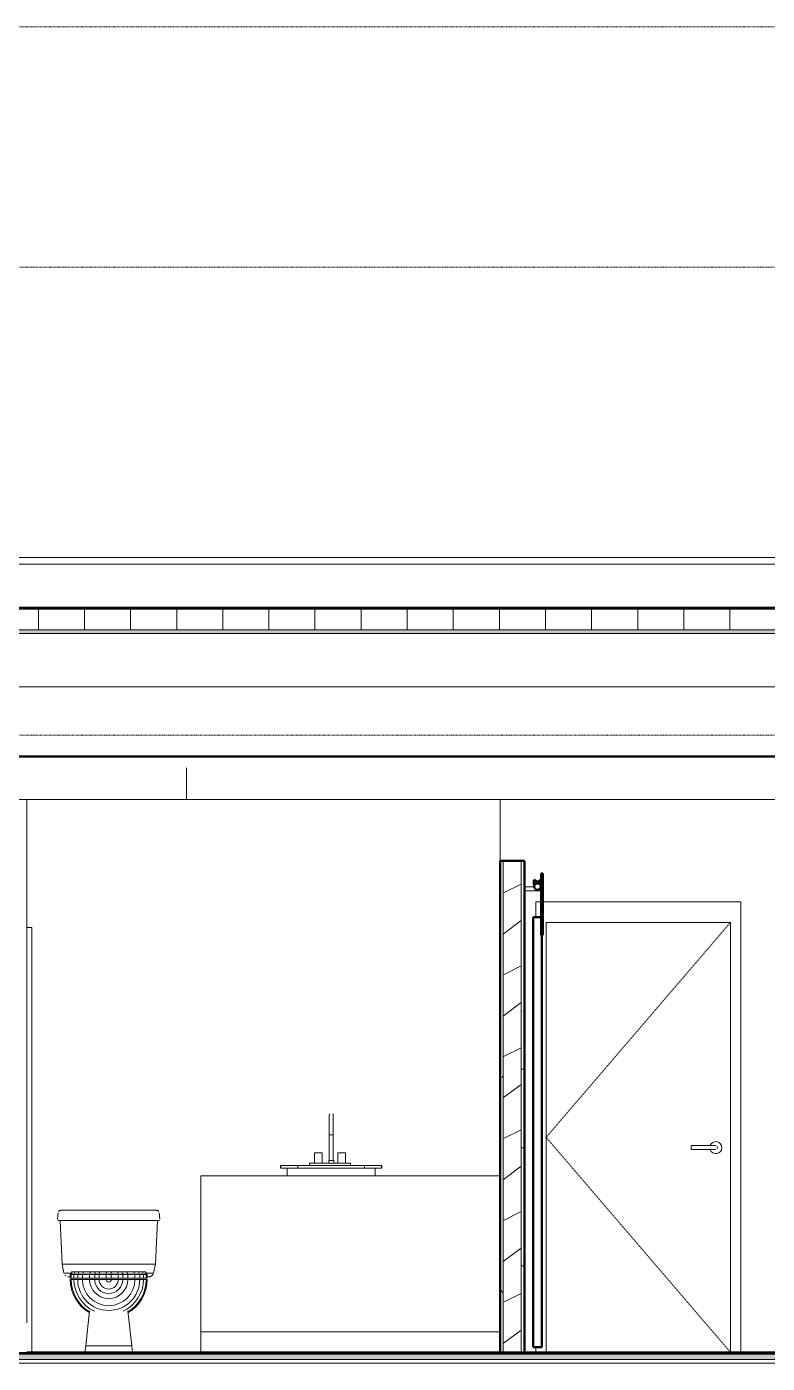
# Model space of a CAD drawing. Header units: inches. Extents: x -4169 to 1833, y -300 to 585.
# Drawn here: x -3366.9 to -3222.3, y 265.9 to 527 of the extents above; entities that cross this region are included whole.
import ezdxf

# ---------------------------------------------------------------- set-up
doc = ezdxf.new("R2010")
doc.units = ezdxf.units.IN
doc.header["$MEASUREMENT"] = 0
for name, pattern in [('Aligning Line 1_8_', [0.25, 0.125, -0.125]), ('Dash 1_16_', [0.125, 0.0625, -0.0625]), ('Grid Line 1_2_', [0.875, 0.5, -0.125, 0.125, -0.125])]:
    doc.linetypes.add(name, pattern=pattern)
for name, color, linetype, lineweight in [('0-1', 7, 'Continuous', 5), ('0-4', 7, 'Continuous', 9), ('0-6', 10, 'Continuous', 13), ('A-DOOR-1', 10, 'Continuous', 13), ('A-DOOR-2', 250, 'Continuous', 50), ('A-DOOR-3', 7, 'Continuous', 9), ('A-DOOR-4', 7, 'Dash 1_16_', 9), ('A-DOOR-FRAM-1', 7, 'Continuous', 9), ('A-FLOR-2', 192, 'Continuous', 50), ('A-FLOR-LEVL-1', 51, 'Grid Line 1_2_', 9), ('A-FLOR-MCUT', 51, 'Continuous', 13), ('A-FLOR-PATT-1', 8, 'Continuous', 9), ('A-ROOF', 132, 'Continuous', 13), ('A-ROOF-1', 132, 'Continuous', 50), ('A-ROOF-PATT-1', 132, 'Continuous', 9), ('A-WALL', 113, 'Continuous', 13), ('A-WALL-1', 250, 'Continuous', 50), ('A-WALL-2', 10, 'Continuous', 13), ('A-WALL-PATT-1', 7, 'Continuous', 9), ('A-WALL-PATT-2', 253, 'Continuous', 9), ('G-ANNO-SYMB', 111, 'Aligning Line 1_8_', 9), ('G-ANNO-SYMB-1', 254, 'Aligning Line 1_8_', 9), ('G-ANNO-SYMB-2', 147, 'Aligning Line 1_8_', 9), ('I-WALL-2', 10, 'Continuous', 13), ('P-SANR-FIXT-1', 7, 'Continuous', 9), ('Q-CASE-1', 7, 'Continuous', 9)]:
    doc.layers.add(name, color=color, linetype=linetype, lineweight=lineweight)
pattern_1 = [(0, (-3769.654, 146.633), (30.72, 7.68), [1.267, -21.773, 1.267, -21.773, -122.88]), (0, (-3769.654, 146.633), (30.72, 7.68), [-46.08, 1.267, -44.813, 1.267, -21.773, -53.76]), (0, (-3769.654, 146.633), (30.72, 7.68), [-115.2, 1.267, -14.093, 1.267, -37.133]), (120, (-3758.134, 150.473), (-22.01108, 22.7643), [1.267, -21.773, 1.267, -21.773, -122.88]), (120, (-3758.134, 150.473), (-22.01108, 22.7643), [-46.08, 1.267, -44.813, 1.267, -21.773, -53.76]), (120, (-3758.134, 150.473), (-22.01108, 22.7643), [-115.2, 1.267, -14.093, 1.267, -37.133]), (240, (-3754.294, 165.833), (-8.70892, -30.4443), [1.267, -21.773, 1.267, -21.773, -122.88]), (240, (-3754.294, 165.833), (-8.70892, -30.4443), [-46.08, 1.267, -44.813, 1.267, -21.773, -53.76]), (240, (-3754.294, 165.833), (-8.70892, -30.4443), [-115.2, 1.267, -14.093, 1.267, -37.133])]

# ---------------------------------------------------------------- blocks, each defined once
blk = doc.blocks.new('CTR - 2nd Phase_rvt-1-BUILDING SECTION - NORTH_SOUTH THRU PARKING RAMP - LOOKING WEST')
at = {"layer": 'A-FLOR-LEVL-1'}
for p, q in [((-4168.71, 398), (-1814.21, 398)), ((-4168.71, 268), (-1814.21, 268))]:
    blk.add_line(p, q, dxfattribs=at)
at = {"layer": 'G-ANNO-SYMB-1'}
for p, q in [((-1910.95, 526.95), (-4072.05, 526.95)), ((-1910.95, 388.59), (-4072.05, 388.59))]:
    blk.add_line(p, q, dxfattribs=at)
blk = doc.blocks.new('M_Sink Vanity-Square - 500 x 440mm-1352614-BUILDING SECTION - NORTH_SOUTH THRU PARKING RAMP - LOOKING WEST')
at = {"layer": 'P-SANR-FIXT-1'}
for p, q in [((-2814.07, 46.39), (-2814.07, 46.4)), ((-2814.07, 45.19), (-2814.07, 37.5)), ((-2813.32, 46.41), (-2813.32, 46.39)), ((-2813.32, 37.5), (-2813.32, 45.19)), ((-2814.07, 43.87), (-2814.07, 42.5)), ((-2813.69, 42.5), (-2814.06, 42.5)), ((-2813.33, 42.5), (-2813.69, 42.5)), ((-2813.32, 42.5), (-2813.32, 43.87)), ((-2817.94, 36.99), (-2817.94, 36.5)), ((-2817.92, 36.99), (-2817.19, 36.99)), ((-2817.19, 36.99), (-2816.19, 36.99)), ((-2816.94, 39), (-2816.94, 36.99)), ((-2816.94, 39), (-2815.44, 39)), ((-2816.19, 36.99), (-2811.69, 36.99)), ((-2815.44, 36.99), (-2815.44, 39)), ((-2814.19, 37.5), (-2814.19, 36.99)), ((-2814.19, 37.5), (-2813.19, 37.5)), ((-2813.19, 36.99), (-2813.19, 37.5)), ((-2812.44, 39), (-2812.44, 36.99)), ((-2812.44, 39), (-2810.94, 39)), ((-2811.69, 36.99), (-2810.69, 36.99)), ((-2810.94, 36.99), (-2810.94, 39)), ((-2810.69, 36.99), (-2809.96, 36.99)), ((-2809.94, 36.5), (-2809.94, 36.99)), ((-2823.57, 36.5), (-2823.57, 36)), ((-2823.54, 36.5), (-2820.21, 36.5)), ((-2823.54, 36), (-2823.54, 36.5)), ((-2820.21, 36), (-2823.54, 36)), ((-2822.29, 36), (-2822.29, 34.5)), ((-2820.21, 36.5), (-2807.17, 36.5)), ((-2820.21, 36.5), (-2820.21, 36)), ((-2807.17, 36), (-2820.21, 36)), ((-2807.17, 36.5), (-2803.85, 36.5)), ((-2807.17, 36), (-2807.17, 36.5)), ((-2803.85, 36), (-2807.17, 36)), ((-2805.1, 34.5), (-2805.1, 36)), ((-2803.85, 36), (-2803.85, 36.5)), ((-2803.82, 36), (-2803.82, 36.5))]:
    blk.add_line(p, q, dxfattribs=at)
at = {"layer": 'P-SANR-FIXT-1', "flags": 128}
for points in [[(-2814.07, 46.37), (-2814.07, 46.37), (-2814.07, 46.37), (-2814.07, 46.36), (-2814.07, 46.34), (-2814.07, 46.33), (-2814.07, 46.3), (-2814.07, 46.28), (-2814.07, 46.25), (-2814.07, 46.21), (-2814.07, 46.18), (-2814.07, 46.14), (-2814.07, 46.09), (-2814.07, 46.04), (-2814.07, 45.99), (-2814.07, 45.94), (-2814.07, 45.88), (-2814.07, 45.82), (-2814.07, 45.75), (-2814.07, 45.69), (-2814.07, 45.62), (-2814.07, 45.54), (-2814.07, 45.47), (-2814.07, 45.39), (-2814.07, 45.31), (-2814.07, 45.23), (-2814.07, 45.14), (-2814.07, 45.05), (-2814.07, 44.96), (-2814.07, 44.87), (-2814.07, 44.78), (-2814.07, 44.69), (-2814.07, 44.59), (-2814.07, 44.5), (-2814.07, 44.4), (-2814.07, 44.3), (-2814.07, 44.2), (-2814.07, 44.1), (-2814.07, 44), (-2814.07, 43.9), (-2814.07, 43.87)], [(-2814.07, 45.19), (-2814.07, 45.23), (-2814.07, 45.28), (-2814.07, 45.33), (-2814.07, 45.38), (-2814.07, 45.42), (-2814.07, 45.47), (-2814.07, 45.52), (-2814.07, 45.56), (-2814.07, 45.61), (-2814.07, 45.65), (-2814.07, 45.69), (-2814.07, 45.74), (-2814.07, 45.78), (-2814.07, 45.82), (-2814.07, 45.86), (-2814.07, 45.9), (-2814.07, 45.93), (-2814.07, 45.97), (-2814.07, 46.01), (-2814.07, 46.04), (-2814.07, 46.07), (-2814.07, 46.1), (-2814.07, 46.13), (-2814.07, 46.16)], [(-2814.06, 46.43), (-2814.06, 46.45), (-2814.06, 46.46), (-2814.05, 46.48), (-2814.05, 46.49), (-2814.04, 46.51), (-2814.04, 46.52), (-2814.03, 46.53), (-2814.03, 46.55), (-2814.02, 46.56), (-2814.01, 46.57)], [(-2813.38, 46.58), (-2813.37, 46.56), (-2813.36, 46.55), (-2813.36, 46.54), (-2813.35, 46.52), (-2813.34, 46.51), (-2813.34, 46.5), (-2813.33, 46.48), (-2813.33, 46.47), (-2813.33, 46.45), (-2813.32, 46.44), (-2813.32, 46.42)], [(-2813.32, 43.87), (-2813.32, 43.97), (-2813.32, 44.07), (-2813.32, 44.17), (-2813.32, 44.27), (-2813.32, 44.37), (-2813.32, 44.47), (-2813.32, 44.57), (-2813.32, 44.66), (-2813.32, 44.76), (-2813.32, 44.85), (-2813.32, 44.94), (-2813.32, 45.03), (-2813.32, 45.12), (-2813.32, 45.2), (-2813.32, 45.29), (-2813.32, 45.37), (-2813.32, 45.45), (-2813.32, 45.52), (-2813.32, 45.6), (-2813.32, 45.67), (-2813.32, 45.74), (-2813.32, 45.8), (-2813.32, 45.86), (-2813.32, 45.92), (-2813.32, 45.98), (-2813.32, 46.03), (-2813.32, 46.08), (-2813.32, 46.13), (-2813.32, 46.17), (-2813.32, 46.21), (-2813.32, 46.24), (-2813.32, 46.27), (-2813.32, 46.3), (-2813.32, 46.32), (-2813.32, 46.34), (-2813.32, 46.35), (-2813.32, 46.36), (-2813.32, 46.37), (-2813.32, 46.37), (-2813.32, 46.37)], [(-2813.32, 46.14), (-2813.32, 46.11), (-2813.32, 46.08), (-2813.32, 46.05), (-2813.32, 46.01), (-2813.32, 45.98), (-2813.32, 45.94), (-2813.32, 45.91), (-2813.32, 45.87), (-2813.32, 45.83), (-2813.32, 45.79), (-2813.32, 45.75), (-2813.32, 45.7), (-2813.32, 45.66), (-2813.32, 45.62), (-2813.32, 45.57), (-2813.32, 45.53), (-2813.32, 45.48), (-2813.32, 45.44), (-2813.32, 45.39), (-2813.32, 45.34), (-2813.32, 45.3), (-2813.32, 45.25), (-2813.32, 45.2), (-2813.32, 45.19)]]:
    blk.add_lwpolyline(points, dxfattribs=at)
blk = doc.blocks.new('Toilet-Domestic-3D - Toilet-Domestic-3D-V19-BUILDING SECTION - NORTH_SOUTH THRU PARKING RAMP - LOOKING WEST')
at = {"layer": 'P-SANR-FIXT-1'}
for p, q in [((-3360.79, 295.29), (-3360.9, 294.02)), ((-3359.92, 295.75), (-3359.42, 295.75)), ((-3359.92, 295.75), (-3359.42, 295.75)), ((-3358.38, 295.75), (-3357.67, 295.75)), ((-3358.38, 295.75), (-3357.67, 295.75)), ((-3344.67, 295.75), (-3357.17, 295.75)), ((-3344.67, 295.75), (-3342.43, 295.75)), ((-3344.67, 295.75), (-3342.43, 295.75)), ((-3340.95, 294.02), (-3341.06, 295.29)), ((-3360.42, 293.75), (-3360.04, 285.25)), ((-3357.17, 293.75), (-3344.67, 293.75)), ((-3341.81, 285.25), (-3341.42, 293.75)), ((-3360.04, 285.25), (-3359.68, 283.49)), ((-3360.04, 285.25), (-3357.17, 285.25)), ((-3357.17, 285.25), (-3344.67, 285.25)), ((-3344.67, 285.25), (-3341.81, 285.25)), ((-3342.17, 283.49), (-3341.81, 285.25)), ((-3359.68, 283.49), (-3358.32, 283.49)), ((-3358.17, 283.75), (-3358.42, 283.24)), ((-3358.42, 283.25), (-3358.25, 283.25)), ((-3358.42, 283.25), (-3358.42, 282.5)), ((-3358.25, 283.24), (-3358.42, 283.24)), ((-3358.25, 282.5), (-3358.42, 282.5)), ((-3358.42, 282.25), (-3358.25, 282.25)), ((-3358, 283.75), (-3358.25, 283.24)), ((-3358.25, 283.25), (-3357.71, 283.25)), ((-3358.25, 283.25), (-3358.25, 282.5)), ((-3357.71, 283.24), (-3358.25, 283.24)), ((-3357.71, 282.5), (-3358.25, 282.5)), ((-3358.25, 282.25), (-3357.71, 282.25)), ((-3358.17, 283.75), (-3358, 283.75)), ((-3358, 283.75), (-3357.47, 283.75)), ((-3357.47, 283.75), (-3357.71, 283.24)), ((-3357.71, 283.25), (-3356.98, 283.25)), ((-3356.98, 283.24), (-3357.71, 283.24)), ((-3357.71, 283.24), (-3357.71, 282.5)), ((-3356.98, 282.5), (-3357.71, 282.5)), ((-3357.71, 282.25), (-3356.98, 282.25)), ((-3357.47, 283.75), (-3356.75, 283.75)), ((-3356.75, 283.75), (-3356.98, 283.24)), ((-3356.98, 283.25), (-3356.05, 283.25)), ((-3356.98, 283.25), (-3356.98, 282.5)), ((-3356.05, 283.24), (-3356.98, 283.24)), ((-3356.05, 282.5), (-3356.98, 282.5)), ((-3356.98, 282.25), (-3356.05, 282.25)), ((-3356.75, 283.75), (-3355.83, 283.75)), ((-3355.83, 283.75), (-3356.05, 283.24)), ((-3356.05, 283.25), (-3354.66, 283.25)), ((-3354.66, 283.24), (-3356.05, 283.24)), ((-3356.05, 283.24), (-3356.05, 282.5)), ((-3354.66, 282.5), (-3356.05, 282.5)), ((-3356.05, 282.25), (-3354.66, 282.25)), ((-3355.83, 283.75), (-3354.47, 283.75)), ((-3354.47, 283.75), (-3354.66, 283.25)), ((-3354.66, 283.25), (-3353.66, 283.25)), ((-3354.66, 283.25), (-3354.66, 282.5)), ((-3353.66, 283.24), (-3354.66, 283.24)), ((-3353.66, 282.5), (-3354.66, 282.5)), ((-3354.66, 282.25), (-3353.66, 282.25)), ((-3354.47, 283.75), (-3353.51, 283.75)), ((-3353.51, 283.75), (-3353.66, 283.25)), ((-3353.66, 283.25), (-3352.8, 283.25)), ((-3353.66, 283.25), (-3353.66, 282.5)), ((-3352.8, 283.24), (-3353.66, 283.24)), ((-3352.8, 282.5), (-3353.66, 282.5)), ((-3353.66, 282.25), (-3352.8, 282.25)), ((-3353.51, 283.75), (-3352.69, 283.75)), ((-3352.69, 283.75), (-3352.8, 283.25)), ((-3352.8, 283.25), (-3351.42, 283.25)), ((-3352.8, 283.25), (-3352.8, 282.5)), ((-3351.42, 283.24), (-3352.8, 283.24)), ((-3351.42, 282.5), (-3352.8, 282.5)), ((-3352.8, 282.25), (-3351.42, 282.25)), ((-3352.69, 283.75), (-3351.38, 283.75)), ((-3351.38, 283.75), (-3351.42, 283.25)), ((-3351.42, 283.25), (-3350.42, 283.25)), ((-3350.42, 283.24), (-3351.42, 283.24)), ((-3351.42, 283.24), (-3351.42, 282.5)), ((-3350.42, 282.5), (-3351.42, 282.5)), ((-3351.42, 282.25), (-3350.92, 282.25)), ((-3351.38, 283.75), (-3350.47, 283.75)), ((-3350.92, 282.25), (-3350.42, 282.25)), ((-3350.47, 283.75), (-3349.16, 283.75)), ((-3350.47, 283.75), (-3350.42, 283.25)), ((-3350.42, 283.25), (-3349.05, 283.25)), ((-3350.42, 283.25), (-3350.42, 282.5)), ((-3349.05, 283.24), (-3350.42, 283.24)), ((-3349.05, 282.5), (-3350.42, 282.5)), ((-3350.42, 282.25), (-3349.05, 282.25)), ((-3349.16, 283.75), (-3348.34, 283.75)), ((-3349.16, 283.75), (-3349.05, 283.25)), ((-3349.05, 283.25), (-3348.18, 283.25)), ((-3348.18, 283.24), (-3349.05, 283.24)), ((-3349.05, 283.24), (-3349.05, 282.5)), ((-3348.18, 282.5), (-3349.05, 282.5)), ((-3349.05, 282.25), (-3348.18, 282.25)), ((-3348.34, 283.75), (-3347.38, 283.75)), ((-3348.34, 283.75), (-3348.19, 283.25)), ((-3348.18, 283.25), (-3347.19, 283.25)), ((-3348.18, 283.25), (-3348.18, 282.5)), ((-3347.18, 283.24), (-3348.18, 283.24)), ((-3347.18, 282.5), (-3348.18, 282.5)), ((-3348.18, 282.25), (-3347.18, 282.25)), ((-3347.38, 283.75), (-3346.01, 283.75)), ((-3347.38, 283.75), (-3347.19, 283.25)), ((-3347.18, 283.25), (-3345.8, 283.25)), ((-3345.8, 283.24), (-3347.18, 283.24)), ((-3347.18, 283.24), (-3347.18, 282.5)), ((-3345.8, 282.5), (-3347.18, 282.5)), ((-3347.18, 282.25), (-3345.8, 282.25)), ((-3346.01, 283.75), (-3345.1, 283.75)), ((-3346.01, 283.75), (-3345.8, 283.24)), ((-3345.8, 283.25), (-3344.86, 283.25)), ((-3344.86, 283.24), (-3345.8, 283.24)), ((-3345.8, 283.24), (-3345.8, 282.5)), ((-3344.86, 282.5), (-3345.8, 282.5)), ((-3345.8, 282.25), (-3344.86, 282.25)), ((-3345.1, 283.75), (-3344.37, 283.75)), ((-3345.1, 283.75), (-3344.86, 283.24)), ((-3344.86, 283.25), (-3344.14, 283.25)), ((-3344.86, 283.25), (-3344.86, 282.5)), ((-3344.14, 283.24), (-3344.86, 283.24)), ((-3344.14, 282.5), (-3344.86, 282.5)), ((-3344.86, 282.25), (-3344.14, 282.25)), ((-3344.37, 283.75), (-3343.85, 283.75)), ((-3344.37, 283.75), (-3344.14, 283.24)), ((-3344.14, 283.25), (-3343.6, 283.25)), ((-3344.14, 283.25), (-3344.14, 282.5)), ((-3343.6, 283.24), (-3344.14, 283.24)), ((-3343.6, 282.5), (-3344.14, 282.5)), ((-3344.14, 282.25), (-3343.6, 282.25)), ((-3343.85, 283.75), (-3343.67, 283.75)), ((-3343.85, 283.75), (-3343.6, 283.24)), ((-3343.67, 283.75), (-3343.42, 283.24)), ((-3343.6, 283.25), (-3343.42, 283.25)), ((-3343.42, 283.24), (-3343.6, 283.24)), ((-3343.6, 283.24), (-3343.6, 282.5)), ((-3343.42, 282.5), (-3343.6, 282.5)), ((-3343.6, 282.25), (-3343.42, 282.25)), ((-3343.53, 283.49), (-3342.17, 283.49)), ((-3343.42, 283.25), (-3343.42, 282.5)), ((-3354.67, 276.12), (-3355.42, 269.25)), ((-3346.42, 269.25), (-3347.17, 276.12)), ((-3355.42, 269.25), (-3355.56, 268)), ((-3355.2, 269.25), (-3355.42, 269.25)), ((-3355.42, 269.25), (-3355.2, 269.25)), ((-3354.56, 269.25), (-3355.2, 269.25)), ((-3355.2, 269.25), (-3350.92, 269.25)), ((-3353.57, 269.25), (-3354.56, 269.25)), ((-3352.31, 269.25), (-3353.57, 269.25)), ((-3350.92, 269.25), (-3352.31, 269.25)), ((-3349.53, 269.25), (-3350.92, 269.25)), ((-3350.92, 269.25), (-3349.53, 269.25)), ((-3348.28, 269.25), (-3349.53, 269.25)), ((-3349.53, 269.25), (-3348.28, 269.25)), ((-3347.28, 269.25), (-3348.28, 269.25)), ((-3348.28, 269.25), (-3347.28, 269.25)), ((-3346.64, 269.25), (-3347.28, 269.25)), ((-3347.28, 269.25), (-3346.64, 269.25)), ((-3346.42, 269.25), (-3346.64, 269.25)), ((-3346.64, 269.25), (-3346.42, 269.25)), ((-3346.29, 268), (-3346.42, 269.25))]:
    blk.add_line(p, q, dxfattribs=at)
at = {"layer": 'P-SANR-FIXT-1', "flags": 128}
for points in [[(-3357.17, 295.75), (-3357.3, 295.75), (-3357.42, 295.75), (-3357.55, 295.75), (-3357.67, 295.75), (-3357.79, 295.75), (-3357.91, 295.75), (-3358.04, 295.75), (-3358.15, 295.75), (-3358.27, 295.75), (-3358.39, 295.75), (-3358.5, 295.75), (-3358.61, 295.75), (-3358.72, 295.75), (-3358.83, 295.75), (-3358.93, 295.75), (-3359.04, 295.75), (-3359.13, 295.75), (-3359.23, 295.75), (-3359.32, 295.75), (-3359.41, 295.75), (-3359.49, 295.75), (-3359.58, 295.75), (-3359.65, 295.75), (-3359.73, 295.75), (-3359.8, 295.75), (-3359.86, 295.75), (-3359.92, 295.75), (-3359.98, 295.75), (-3360.03, 295.75), (-3360.08, 295.75), (-3360.12, 295.75), (-3360.16, 295.75), (-3360.19, 295.75), (-3360.22, 295.75), (-3360.25, 295.75), (-3360.26, 295.75), (-3360.28, 295.75), (-3360.29, 295.75), (-3360.29, 295.75), (-3360.29, 295.75)], [(-3341.56, 295.75), (-3341.56, 295.75), (-3341.57, 295.75), (-3341.58, 295.75), (-3341.6, 295.75), (-3341.62, 295.75), (-3341.65, 295.75), (-3341.68, 295.75), (-3341.72, 295.75), (-3341.76, 295.75), (-3341.8, 295.75), (-3341.85, 295.75), (-3341.91, 295.75), (-3341.97, 295.75), (-3342.03, 295.75), (-3342.1, 295.75), (-3342.17, 295.75), (-3342.25, 295.75), (-3342.33, 295.75), (-3342.41, 295.75), (-3342.5, 295.75), (-3342.59, 295.75), (-3342.69, 295.75), (-3342.79, 295.75), (-3342.89, 295.75), (-3342.99, 295.75), (-3343.1, 295.75), (-3343.2, 295.75), (-3343.32, 295.75), (-3343.43, 295.75), (-3343.54, 295.75), (-3343.66, 295.75), (-3343.78, 295.75), (-3343.9, 295.75), (-3344.02, 295.75), (-3344.14, 295.75), (-3344.27, 295.75), (-3344.39, 295.75), (-3344.52, 295.75), (-3344.64, 295.75), (-3344.67, 295.75)], [(-3360.65, 293.75), (-3360.65, 293.75), (-3360.64, 293.75), (-3360.63, 293.75), (-3360.61, 293.75), (-3360.58, 293.75), (-3360.55, 293.75), (-3360.52, 293.75), (-3360.47, 293.75), (-3360.43, 293.75), (-3360.38, 293.75), (-3360.32, 293.75), (-3360.26, 293.75), (-3360.19, 293.75), (-3360.12, 293.75), (-3360.04, 293.75), (-3359.96, 293.75), (-3359.88, 293.75), (-3359.79, 293.75), (-3359.69, 293.75), (-3359.6, 293.75), (-3359.49, 293.75), (-3359.39, 293.75), (-3359.28, 293.75), (-3359.17, 293.75), (-3359.05, 293.75), (-3358.93, 293.75), (-3358.81, 293.75), (-3358.69, 293.75), (-3358.56, 293.75), (-3358.43, 293.75), (-3358.3, 293.75), (-3358.17, 293.75), (-3358.04, 293.75), (-3357.9, 293.75), (-3357.76, 293.75), (-3357.63, 293.75), (-3357.49, 293.75), (-3357.35, 293.75), (-3357.21, 293.75), (-3357.17, 293.75)], [(-3344.67, 293.75), (-3344.53, 293.75), (-3344.4, 293.75), (-3344.26, 293.75), (-3344.12, 293.75), (-3343.98, 293.75), (-3343.85, 293.75), (-3343.71, 293.75), (-3343.58, 293.75), (-3343.45, 293.75), (-3343.32, 293.75), (-3343.19, 293.75), (-3343.07, 293.75), (-3342.95, 293.75), (-3342.83, 293.75), (-3342.71, 293.75), (-3342.6, 293.75), (-3342.49, 293.75), (-3342.38, 293.75), (-3342.28, 293.75), (-3342.18, 293.75), (-3342.08, 293.75), (-3341.99, 293.75), (-3341.91, 293.75), (-3341.83, 293.75), (-3341.75, 293.75), (-3341.68, 293.75), (-3341.61, 293.75), (-3341.54, 293.75), (-3341.49, 293.75), (-3341.43, 293.75), (-3341.39, 293.75), (-3341.34, 293.75), (-3341.31, 293.75), (-3341.27, 293.75), (-3341.25, 293.75), (-3341.23, 293.75), (-3341.21, 293.75), (-3341.2, 293.75), (-3341.2, 293.75), (-3341.2, 293.75)], [(-3358.71, 282.75), (-3358.71, 282.75), (-3358.71, 282.75), (-3358.7, 282.75), (-3358.69, 282.75), (-3358.68, 282.75), (-3358.67, 282.75), (-3358.65, 282.75), (-3358.63, 282.75), (-3358.61, 282.75), (-3358.59, 282.75), (-3358.56, 282.75), (-3358.54, 282.75), (-3358.51, 282.75), (-3358.48, 282.75), (-3358.44, 282.75)], [(-3343.41, 282.75), (-3343.38, 282.75), (-3343.35, 282.75), (-3343.32, 282.75), (-3343.29, 282.75), (-3343.26, 282.75), (-3343.24, 282.75), (-3343.22, 282.75), (-3343.2, 282.75), (-3343.18, 282.75), (-3343.17, 282.75), (-3343.16, 282.75), (-3343.15, 282.75), (-3343.14, 282.75), (-3343.14, 282.75), (-3343.14, 282.75), (-3343.14, 282.75)]]:
    blk.add_lwpolyline(points, dxfattribs=at)
at = {"layer": 'P-SANR-FIXT-1'}
for radius, start, end in [(7.5, 180, 239.5183), (7.33, 180, 239.6408), (6.79, 180, 245.7328), (6.06, 180, 360), (5.13, 180, 360), (3.74, 180, 0), (2.74, 180, 0), (1.87, 180, 0), (0.5, 180, 0), (6.79, 294.2672, 360), (7.33, 300.3592, 360), (7.5, 300.4817, 360)]:
    blk.add_arc((-3350.92, 282.25), radius, start, end, dxfattribs=at)
for points, knots in [([(-3360.29, 295.75), (-3360.33, 295.75), (-3360.4, 295.74), (-3360.47, 295.72), (-3360.53, 295.69), (-3360.58, 295.66), (-3360.63, 295.62), (-3360.67, 295.57), (-3360.7, 295.54), (-3360.71, 295.52)], [-1, -1, -1, -1, -0.8333333, -0.75, -0.6666667, -0.5833333, -0.5, -0.4166667, -0.3333333, -0.3333333, -0.3333333, -0.3333333]), ([(-3341.14, 295.52), (-3341.15, 295.54), (-3341.18, 295.57), (-3341.22, 295.62), (-3341.27, 295.66), (-3341.32, 295.69), (-3341.38, 295.72), (-3341.45, 295.74), (-3341.52, 295.75), (-3341.56, 295.75)], [0.3333333, 0.3333333, 0.3333333, 0.3333333, 0.4166667, 0.5, 0.5833333, 0.6666667, 0.75, 0.8333333, 1, 1, 1, 1]), ([(-3360.84, 293.83), (-3360.83, 293.83), (-3360.83, 293.82), (-3360.81, 293.81), (-3360.8, 293.8), (-3360.77, 293.78), (-3360.75, 293.77), (-3360.73, 293.76), (-3360.7, 293.75), (-3360.67, 293.75), (-3360.65, 293.75)], [-0.5, -0.5, -0.5, -0.5, -0.46875, -0.4375, -0.375, -0.3125, -0.25, -0.1875, -0.125, 0, 0, 0, 0]), ([(-3341.2, 293.75), (-3341.18, 293.75), (-3341.15, 293.75), (-3341.12, 293.76), (-3341.1, 293.77), (-3341.07, 293.78), (-3341.05, 293.8), (-3341.03, 293.81), (-3341.02, 293.82), (-3341.02, 293.83), (-3341.01, 293.83)], [0, 0, 0, 0, 0.125, 0.1875, 0.25, 0.3125, 0.375, 0.4375, 0.46875, 0.5, 0.5, 0.5, 0.5]), ([(-3343.14, 282.75), (-3343.06, 282.75), (-3342.95, 282.76), (-3342.81, 282.8), (-3342.71, 282.84), (-3342.62, 282.89), (-3342.53, 282.96), (-3342.44, 283.03), (-3342.37, 283.11), (-3342.31, 283.19), (-3342.27, 283.25), (-3342.25, 283.28)], [0, 0, 0, 0, 0.1666667, 0.25, 0.3333333, 0.4166667, 0.5, 0.5833333, 0.6666667, 0.75, 0.8247452, 0.8247452, 0.8247452, 0.8247452])]:
    blk.add_open_spline(points, degree=3, knots=knots, dxfattribs=at)
for points in [[(-3359.48, 283.11), (-3359.45, 283.08), (-3359.41, 283.03), (-3359.35, 282.98), (-3359.32, 282.96)], [(-3358.93, 282.77), (-3358.86, 282.76), (-3358.79, 282.75), (-3358.71, 282.75)]]:
    blk.add_open_spline(points, degree=3, dxfattribs=at)
blk = doc.blocks.new('OD_CW_Base Cabinet - OD_CW_Base Cabinet-1913600-BUILDING SECTION - NORTH_SOUTH THRU PARKING RAMP - LOOKING WEST')
at = {"layer": 'Q-CASE-1'}
for p, q in [((-2843.32, 272), (-2843.32, 302.5)), ((-2784.92, 302.5), (-2843.32, 302.5)), ((-2843.32, 272), (-2784.92, 272)), ((-2843.32, 268), (-2843.32, 272))]:
    blk.add_line(p, q, dxfattribs=at)
blk = doc.blocks.new('Interior_barn_door_18732 - Interior_barn_door_18732-V20-BUILDING SECTION - NORTH_SOUTH THRU PARKING RAMP - LOOKING WEST')
at = {"layer": 'A-DOOR-1'}
for p, q in [((-3269.77, 358.96), (-3267.81, 358.96)), ((-3266.47, 358.15), (-3269.77, 358.15)), ((-3267.22, 359.84), (-3267.22, 359.84)), ((-3267.22, 359.78), (-3267.22, 359.77)), ((-3267.16, 359.84), (-3267.16, 359.84)), ((-3267.16, 359.77), (-3267.16, 359.78)), ((-3266.59, 358.96), (-3266.47, 358.96))]:
    blk.add_line(p, q, dxfattribs=at)
at = {"layer": 'A-DOOR-2'}
for p, q in [((-3267.91, 360.31), (-3267.91, 359.31)), ((-3267.16, 359.84), (-3267.91, 360.31)), ((-3266.47, 360.31), (-3267.22, 359.84)), ((-3266.15, 361.52), (-3266.47, 361.52)), ((-3266.47, 361.52), (-3266.47, 349.52)), ((-3266.47, 359.31), (-3266.47, 360.31)), ((-3266.15, 349.52), (-3266.15, 361.52)), ((-3267.91, 359.31), (-3267.16, 359.77)), ((-3267.22, 359.84), (-3267.22, 359.77)), ((-3267.22, 359.77), (-3266.47, 359.31)), ((-3267.16, 359.77), (-3267.16, 359.84)), ((-3266.33, 353), (-3268.08, 353)), ((-3268.08, 353), (-3268.08, 269)), ((-3266.33, 269), (-3266.33, 353)), ((-3266.47, 349.52), (-3266.15, 349.52)), ((-3268.08, 269), (-3266.33, 269))]:
    blk.add_line(p, q, dxfattribs=at)
for start, end in [(90, 270), (270, 90)]:
    blk.add_arc((-3267.2, 359), 0.625, start, end, dxfattribs=at)
blk = doc.blocks.new('Single-Flush - CLOSET-1720256-BUILDING SECTION - NORTH_SOUTH THRU PARKING RAMP - LOOKING WEST')
at = {"layer": 'A-DOOR-FRAM-1'}
for p, q in [((-2876.59, 83), (-2875.59, 83)), ((-2875.59, 83), (-2875.59, 0))]:
    blk.add_line(p, q, dxfattribs=at)
blk = doc.blocks.new('CTR - 1st Phase - Unit Layouts_rvt-1-BUILDING SECTION - NORTH_SOUTH THRU PARKING RAMP - LOOKING WEST')
at = {"layer": 'A-WALL-PATT-1'}
h = blk.add_hatch(dxfattribs=at)
h.set_pattern_fill('FP_1', color=256, style=0, pattern_type=2)
h.set_pattern_definition(pattern_1)
h.paths.add_polyline_path([(-3274.52, 268), (-3273.9, 268), (-3273.9, 364), (-3274.52, 364), (-3274.52, 274.66)], flags=0)
h = blk.add_hatch(dxfattribs=at)
h.set_pattern_fill('FP_1', color=256, style=0, pattern_type=2)
h.set_pattern_definition(pattern_1)
h.paths.add_polyline_path([(-3270.4, 268), (-3269.77, 268), (-3269.77, 364), (-3270.4, 364), (-3270.4, 274.66)], flags=0)
at = {"layer": 'A-WALL-PATT-2'}
h = blk.add_hatch(dxfattribs=at)
h.set_pattern_fill('FP_3', color=256, style=0, pattern_type=2)
h.set_pattern_definition([(216.87, (-3763.257, 162.627), (47.980943, 31.987086), [7.997, -71.971]), (206.565, (-3753.661, 157.829), (-15.99371, -15.99413), [17.881, -17.881]), (198.435, (-3753.661, 149.832), (-31.98674, -15.99388), [10.115, -40.461])])
h.paths.add_polyline_path([(-3273.9, 268), (-3270.4, 268), (-3270.4, 364), (-3273.9, 364), (-3273.9, 274.66)], flags=0)
at = {"layer": 'A-WALL-1'}
for p, q in [((-3274.52, 364), (-3274.52, 268)), ((-3269.77, 364), (-3274.52, 364)), ((-3269.77, 268), (-3269.77, 364)), ((-3274.52, 268), (-3269.77, 268))]:
    blk.add_line(p, q, dxfattribs=at)
at = {"layer": 'A-WALL-2'}
for p, q in [((-3366.92, 376), (-3402.92, 376)), ((-3366.92, 273.75), (-3366.92, 376)), ((-3273.9, 268), (-3273.9, 364)), ((-3270.4, 268), (-3270.4, 364))]:
    blk.add_line(p, q, dxfattribs=at)
at = {"layer": '0-4'}
for name, p in [('Interior_barn_door_18732 - Interior_barn_door_18732-V20-BUILDING SECTION - NORTH_SOUTH THRU PARKING RAMP - LOOKING WEST', (0, 0)), ('Single-Flush - CLOSET-1720256-BUILDING SECTION - NORTH_SOUTH THRU PARKING RAMP - LOOKING WEST', (-490.33, 268)), ('M_Sink Vanity-Square - 500 x 440mm-1352614-BUILDING SECTION - NORTH_SOUTH THRU PARKING RAMP - LOOKING WEST', (-493.78, 268)), ('OD_CW_Base Cabinet - OD_CW_Base Cabinet-1913600-BUILDING SECTION - NORTH_SOUTH THRU PARKING RAMP - LOOKING WEST', (-489.6, 0)), ('Toilet-Domestic-3D - Toilet-Domestic-3D-V19-BUILDING SECTION - NORTH_SOUTH THRU PARKING RAMP - LOOKING WEST', (0, 0))]:
    blk.add_blockref(name, p, dxfattribs=at)
blk = doc.blocks.new('CTR  - Topography_rvt-1-BUILDING SECTION - NORTH_SOUTH THRU PARKING RAMP - LOOKING WEST')
at = {"layer": 'G-ANNO-SYMB-2'}
blk.add_line((-1910.95, 480), (-4072.05, 480), dxfattribs=at)
blk = doc.blocks.new('HOLLOW METAL - UNIT DOOR-V42-BUILDING SECTION - NORTH_SOUTH THRU PARKING RAMP - LOOKING WEST')
at = {"layer": 'A-DOOR-3'}
for p, q in [((-3229.52, 352), (-3265.52, 352)), ((-3265.52, 352), (-3265.52, 268)), ((-3229.52, 268), (-3229.52, 352)), ((-3233.07, 308.39), (-3237.2, 308.39)), ((-3237.2, 308), (-3237.2, 308.39)), ((-3237.2, 307.61), (-3237.2, 308)), ((-3237.2, 307.61), (-3233.07, 307.61))]:
    blk.add_line(p, q, dxfattribs=at)
at = {"layer": 'A-DOOR-3', "flags": 128}
for points in [[(-3232.48, 308.39), (-3232.48, 308.39), (-3232.48, 308.39), (-3232.48, 308.39), (-3232.48, 308.39), (-3232.49, 308.39), (-3232.49, 308.39), (-3232.5, 308.39), (-3232.51, 308.39), (-3232.51, 308.39), (-3232.52, 308.39), (-3232.53, 308.39), (-3232.54, 308.39), (-3232.55, 308.39), (-3232.57, 308.39), (-3232.58, 308.39), (-3232.59, 308.39), (-3232.61, 308.39), (-3232.62, 308.39), (-3232.64, 308.39), (-3232.66, 308.39), (-3232.67, 308.39), (-3232.69, 308.39), (-3232.71, 308.39), (-3232.73, 308.39), (-3232.75, 308.39), (-3232.77, 308.39), (-3232.79, 308.39), (-3232.81, 308.39), (-3232.83, 308.39), (-3232.85, 308.39), (-3232.88, 308.39), (-3232.9, 308.39), (-3232.92, 308.39), (-3232.94, 308.39), (-3232.97, 308.39), (-3232.99, 308.39), (-3233.01, 308.39), (-3233.04, 308.39), (-3233.06, 308.39), (-3233.07, 308.39)], [(-3233.07, 307.61), (-3233.04, 307.61), (-3233.02, 307.61), (-3233, 307.61), (-3232.97, 307.61), (-3232.95, 307.61), (-3232.93, 307.61), (-3232.9, 307.61), (-3232.88, 307.61), (-3232.86, 307.61), (-3232.84, 307.61), (-3232.82, 307.61), (-3232.79, 307.61), (-3232.77, 307.61), (-3232.75, 307.61), (-3232.73, 307.61), (-3232.71, 307.61), (-3232.7, 307.61), (-3232.68, 307.61), (-3232.66, 307.61), (-3232.64, 307.61), (-3232.63, 307.61), (-3232.61, 307.61), (-3232.6, 307.61), (-3232.58, 307.61), (-3232.57, 307.61), (-3232.56, 307.61), (-3232.55, 307.61), (-3232.54, 307.61), (-3232.53, 307.61), (-3232.52, 307.61), (-3232.51, 307.61), (-3232.5, 307.61), (-3232.5, 307.61), (-3232.49, 307.61), (-3232.49, 307.61), (-3232.48, 307.61), (-3232.48, 307.61), (-3232.48, 307.61), (-3232.48, 307.61)]]:
    blk.add_lwpolyline(points, dxfattribs=at)
at = {"layer": 'A-DOOR-3'}
for centre, radius, start, end in [((-3232.38, 308), 1.18, 0, 160.3657), ((-3232.48, 308), 0.394, 75, 90), ((-3232.48, 308), 0.394, 0, 30), ((-3232.38, 308), 1.18, 199.5633, 0), ((-3232.48, 308), 0.394, 270, 285), ((-3232.48, 308), 0.394, 330, 0)]:
    blk.add_arc(centre, radius, start, end, dxfattribs=at)
at = {"layer": 'A-DOOR-4'}
for p, q in [((-3229.52, 352), (-3265.52, 310)), ((-3265.52, 310), (-3229.52, 268))]:
    blk.add_line(p, q, dxfattribs=at)
at = {"layer": 'A-DOOR-FRAM-1'}
for p, q in [((-3267.52, 356), (-3267.52, 353)), ((-3266.47, 356), (-3267.52, 356)), ((-3227.52, 356), (-3266.15, 356)), ((-3227.52, 268), (-3227.52, 356)), ((-3265.52, 352), (-3265.52, 268)), ((-3265.52, 352), (-3229.52, 352)), ((-3229.52, 352), (-3229.52, 268)), ((-3267.52, 269), (-3267.52, 268))]:
    blk.add_line(p, q, dxfattribs=at)
blk = doc.blocks.new('CTR - 1st Phase - Common Walls_rvt-1-BUILDING SECTION - NORTH_SOUTH THRU PARKING RAMP - LOOKING WEST')
at = {"layer": 'A-FLOR-LEVL-1'}
for p, q in [((-4168.71, 398), (-1814.21, 398)), ((-4168.71, 268), (-1814.21, 268))]:
    blk.add_line(p, q, dxfattribs=at)
at = {"layer": 'G-ANNO-SYMB-2'}
for p, q in [((-1910.95, 526.95), (-4072.05, 526.95)), ((-1910.95, 526.95), (-4072.05, 526.95)), ((-1910.95, 480), (-4072.05, 480))]:
    blk.add_line(p, q, dxfattribs=at)
at = {"layer": 'I-WALL-2'}
for p, q in [((-3335.72, 382.21), (-3335.72, 376)), ((-3274.52, 376), (-3366.92, 376)), ((-3274.52, 364), (-3274.52, 376)), ((-3274.52, 376), (-3268.52, 376)), ((-3207.32, 376), (-3268.52, 376)), ((-3267.52, 353), (-3267.52, 356)), ((-3267.52, 356), (-3266.47, 356)), ((-3266.15, 356), (-3227.52, 356)), ((-3227.52, 356), (-3227.52, 268)), ((-3267.52, 268), (-3267.52, 269))]:
    blk.add_line(p, q, dxfattribs=at)
at = {"layer": '0-6'}
blk.add_blockref('HOLLOW METAL - UNIT DOOR-V42-BUILDING SECTION - NORTH_SOUTH THRU PARKING RAMP - LOOKING WEST', (0, 0), dxfattribs=at)
blk = doc.blocks.new('Basic Wall _ EXT - FIBER CEMENT - SMALL - ___-1820300-BUILDING SECTION - NORTH_SOUTH THRU PARKING RAMP - LOOKING WEST')
at = {"layer": 'A-WALL'}
blk.add_line((-2073.48, 423.28), (-3855.16, 423.28), dxfattribs=at)

msp = doc.modelspace()

# ---------------------------------------------------------------- hatches: boundary and pattern name
at = {"layer": 'A-FLOR-PATT-1'}
h = msp.add_hatch(dxfattribs=at)
h.set_pattern_fill('FP_2', color=256, style=0, pattern_type=2)
h.set_pattern_definition([(50, (-3769.654, 146.633), (27.5427, -2.40992), [2.88, -31.68]), (355, (-3769.654, 146.633), (-5.32784, 28.88427), [2.304, -25.344]), (100.451, (-3767.36, 146.432), (22.2153, 26.47393), [2.448, -26.924]), (46.184, (-3769.654, 154.313), (40.9819, -6.3564), [4.32, -47.52]), (96.636, (-3766.24, 153.784), (35.89075, 37.4062), [3.671, -40.386]), (351.184, (-3769.654, 154.313), (35.891, 37.4062), [3.456, -38.016]), (21, (-3765.814, 152.393), (22.92104, -15.46073), [2.88, -31.68]), (326, (-3765.814, 152.393), (9.34353, 27.84574), [2.304, -25.344]), (71.451, (-3763.904, 151.105), (32.26477, 12.38442), [2.448, -26.924]), (37.5, (-3769.654, 146.633), (0.466855, 12.782707), [1.267, -23.77, 1.267, -24.461, -25.44]), (37.5, (-3769.654, 146.633), (0.466855, 12.782707), [-50.765, 1.267, -24.173]), (7.5, (-3769.654, 146.633), (10.10159, 15.14509), [1.267, -13.402, 1.267, -23.194, -9.696]), (7.5, (-3769.654, 146.633), (10.10159, 15.14509), [-39.13, 1.267, -8.429]), (327.5, (-3778.217, 146.633), (20.49916, -0.86578), [1.267, -8.333, 1.267, -28.685, -39.744]), (327.5, (-3778.217, 146.633), (20.49916, -0.86578), [-39.552, 1.267, -38.477]), (317.5, (-3782.057, 146.633), (22.39478, 3.84429), [1.267, -11.213, 1.267, -18.624, -28.224]), (317.5, (-3782.057, 146.633), (22.39478, 3.84429), [-32.371, 1.267, -26.957])])
h.paths.add_polyline_path([(-2991.4999, 266.625), (-2070.6737, 266.625), (-2070.6737, 267.625), (-3852.4737, 267.625), (-3852.4737, 266.625), (-3059.0344, 266.625)], flags=0)
at = {"layer": 'A-ROOF-PATT-1'}
h = msp.add_hatch(dxfattribs=at)
h.set_pattern_fill('FP_16', color=256, style=0, pattern_type=2)
h.set_pattern_definition([(0, (-3769.654, 146.633), (0, 9), []), (90, (-3769.654, 146.633), (-9, 6e-16), [])])
h.paths.add_polyline_path([(-3407.6737, 409.1624), (-2076.1737, 409.1624), (-2076.1737, 413.1633), (-3407.6737, 413.1633), (-3407.6737, 411.3486)], flags=0)
h = msp.add_hatch(dxfattribs=at)
h.set_pattern_fill('FP_7', color=256, style=0, pattern_type=2)
h.set_pattern_definition([(0, (-3769.654, 146.633), (0, 4.798), []), (315, (-3769.654, 146.633), (4.7984266, 0), [6.786, -6.786]), (45, (-3769.654, 146.633), (4.7984266, 0), [6.786, -6.786])])
h.paths.add_polyline_path([(-3278.5215, 408.4122), (-2076.1737, 408.4122), (-2076.1737, 409.1624), (-3407.6737, 409.1624), (-3407.6737, 408.4122), (-3295.4051, 408.4122)], flags=0)

# ---------------------------------------------------------------- linework, layer by layer
at = {"layer": 'A-FLOR-2'}
msp.add_line((-3175.9487, 268), (-3366.9237, 268), dxfattribs=at)
at = {"layer": 'A-FLOR-LEVL-1'}
for p, q in [((-4167.9645, 398), (-1814.099, 398)), ((-4167.9645, 268), (-1814.099, 268))]:
    msp.add_line(p, q, dxfattribs=at)
at = {"layer": 'A-FLOR-MCUT'}
for p, q in [((-2070.6737, 267.875), (-3852.4737, 267.875)), ((-2070.6737, 267.625), (-3852.4737, 267.625)), ((-2070.6737, 266.625), (-3852.4737, 266.625)), ((-2070.6737, 265.875), (-3857.9737, 265.875))]:
    msp.add_line(p, q, dxfattribs=at)
at = {"layer": 'A-ROOF'}
for p, q in [((-2076.1737, 413.1633), (-3407.6737, 413.1633)), ((-2076.1737, 409.1624), (-3407.6737, 409.1624)), ((-2076.1737, 408.4122), (-3407.6737, 408.4122))]:
    msp.add_line(p, q, dxfattribs=at)
at = {"layer": 'A-ROOF-1'}
for p, q in [((-2076.1737, 413.4133), (-3407.6737, 413.4133)), ((-3407.6737, 384.407), (-2076.1737, 384.407))]:
    msp.add_line(p, q, dxfattribs=at)
at = {"layer": 'A-WALL'}
msp.add_line((-2076.7987, 422), (-3851.8487, 422), dxfattribs=at)
at = {"layer": 'G-ANNO-SYMB'}
for p, q in [((-1910.9479, 526.9531), (-4072.0519, 526.9531)), ((-1910.9479, 480), (-4072.0519, 480))]:
    msp.add_line(p, q, dxfattribs=at)

# ---------------------------------------------------------------- block references
at = {"layer": '0-1'}
for name in ['CTR - 2nd Phase_rvt-1-BUILDING SECTION - NORTH_SOUTH THRU PARKING RAMP - LOOKING WEST', 'CTR - 1st Phase - Common Walls_rvt-1-BUILDING SECTION - NORTH_SOUTH THRU PARKING RAMP - LOOKING WEST', 'CTR  - Topography_rvt-1-BUILDING SECTION - NORTH_SOUTH THRU PARKING RAMP - LOOKING WEST', 'CTR - 1st Phase - Unit Layouts_rvt-1-BUILDING SECTION - NORTH_SOUTH THRU PARKING RAMP - LOOKING WEST']:
    msp.add_blockref(name, (0, 0), dxfattribs=at)
at = {"layer": 'A-WALL'}
msp.add_blockref('Basic Wall _ EXT - FIBER CEMENT - SMALL - ___-1820300-BUILDING SECTION - NORTH_SOUTH THRU PARKING RAMP - LOOKING WEST', (0, 0), dxfattribs=at)

doc.saveas('drawing.dxf')
